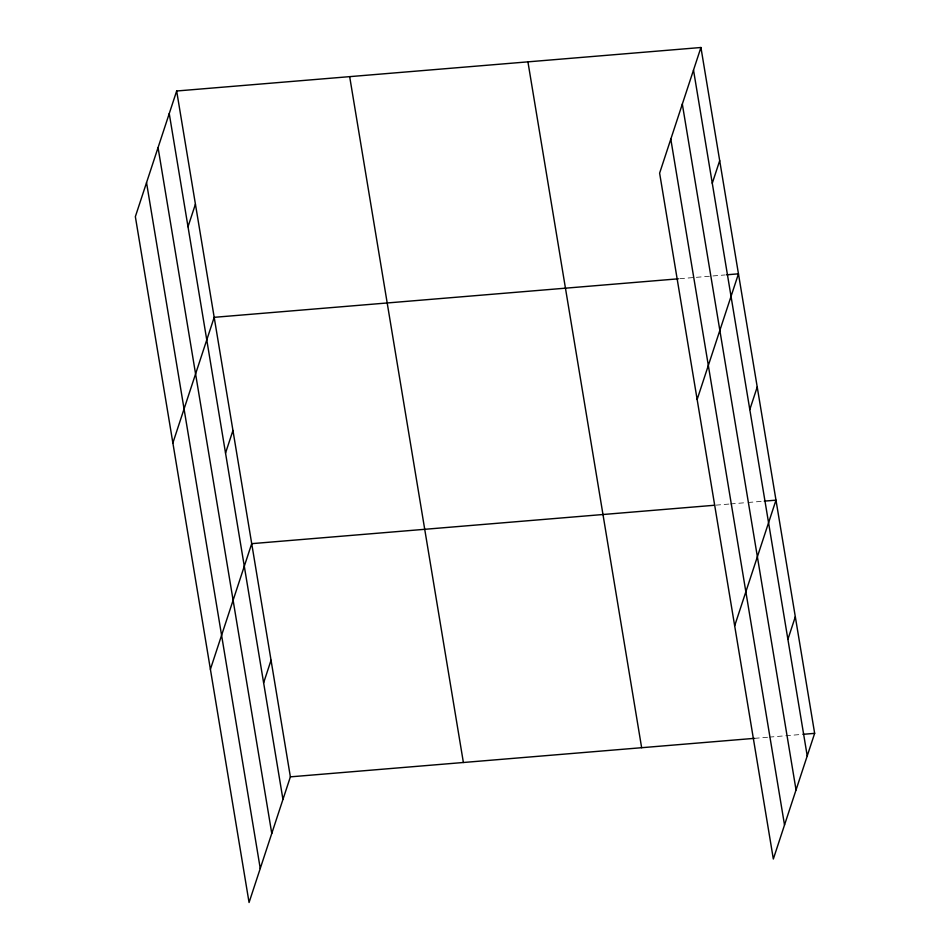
<?xml version="1.0" encoding="UTF-8"?>
<svg xmlns="http://www.w3.org/2000/svg" width="950" height="950" viewBox="0 0 950 950"><rect width="100%" height="100%" fill="white"/><g stroke="black" fill="none" stroke-linecap="round" stroke-linejoin="round"><path stroke-width="0.71" stroke-dasharray="4.75 3.56" d="M679.808 278.694L725.266 274.93M715.873 505.151L729.066 504.058M730.538 503.939L746.664 502.598M748.125 502.479L764.251 501.137M754.538 738.34L767.731 737.248M769.203 737.129L801.456 734.445"/><path stroke-width="1.43" d="M176.664 90.998L135.351 216.648L249.066 902.5L290.379 776.851L176.664 90.998L700.934 47.5L814.649 733.352L773.336 859.002L659.621 173.149L700.934 47.5M188.005 226.741L195.427 204.167M172.876 442.973L214.189 317.324L678.347 278.813M225.53 453.067L232.952 430.492M210.401 669.311L251.714 543.661L714.4 505.269M263.625 682.824L271.047 660.25M712.274 183.243L719.696 160.669M697.146 399.475L738.459 273.826L726.726 274.799M749.799 409.569L757.221 386.994M734.671 625.812L775.984 500.163L764.251 501.137M787.894 639.326L795.316 616.752M290.379 776.851L754.538 738.34M802.916 734.326L814.649 733.352M693.512 70.074L807.227 755.927M682.326 104.084L796.041 789.937M670.807 139.139L784.522 824.992M527.927 61.857L641.642 747.709M349.671 76.641L463.386 762.494M169.243 113.573L282.957 799.425M158.056 147.583L271.771 833.435M146.537 182.638L260.252 868.49"/></g></svg>
